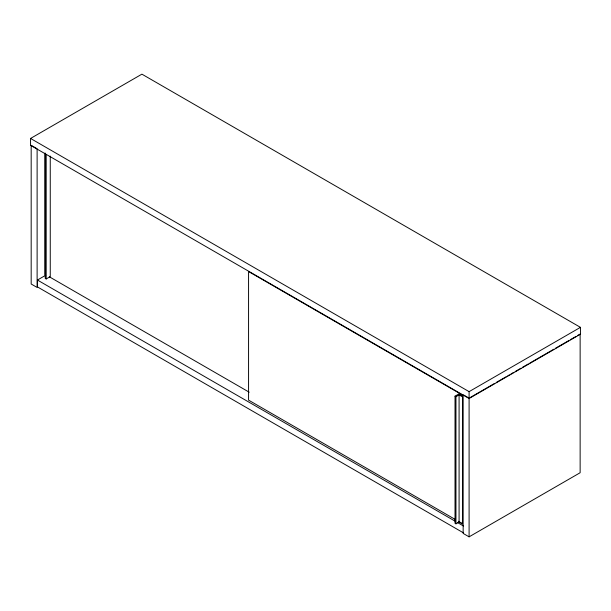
<?xml version="1.0" encoding="UTF-8"?>
<svg xmlns="http://www.w3.org/2000/svg" width="611" height="611" viewBox="0 0 611 611"><rect width="100%" height="100%" fill="white"/><g stroke="black" fill="none" stroke-linecap="round" stroke-linejoin="round"><path stroke-width="0.92" d="M30.55 138.453L141.905 74.16L580.45 327.351L580.45 334.217L469.095 398.502L30.55 145.311L30.55 138.453L469.095 391.643L580.45 327.351M463.466 532.868L37.431 286.903L37.431 280.037L45.695 275.263M45.252 153.17L45.252 278.41L46.192 278.952L50.255 276.607L50.255 156.111M455.019 396.157L455.959 396.699L459.082 394.889L462.527 396.883L462.527 524.017L459.082 522.031L455.959 523.841L455.019 523.299L455.019 396.157L459.082 393.812L462.527 395.798M470.737 397.196L494.589 383.418M496.239 382.471L506.107 376.773M507.756 375.826L509.398 374.871M511.04 373.924L513.507 372.496M515.157 371.549L520.916 368.227M522.558 367.272L528.316 363.95M529.958 363.003L553.818 349.232M555.46 348.278L568.62 340.678M570.269 339.731L576.028 336.409M577.67 335.454L580.137 334.034L580.137 472.731L469.095 536.84L463.153 533.411L463.153 394.714M31.917 145.739L37.118 148.748L37.118 287.445L31.176 284.008L31.176 145.311M463.894 395.141L469.095 398.143M462.527 395.073L248.57 271.551L248.57 400.129L455.088 519.365M49.292 276.775L249.204 392.193M458.395 521.275L462.527 523.658M37.431 280.037L455.21 521.236M457.685 522.665L463.466 526.002M469.095 391.643L469.095 536.84M459.082 394.889L459.082 522.031M455.959 396.699L455.959 523.841M46.192 154.659L46.192 278.952M44.939 153.17L44.939 274.622"/></g></svg>
